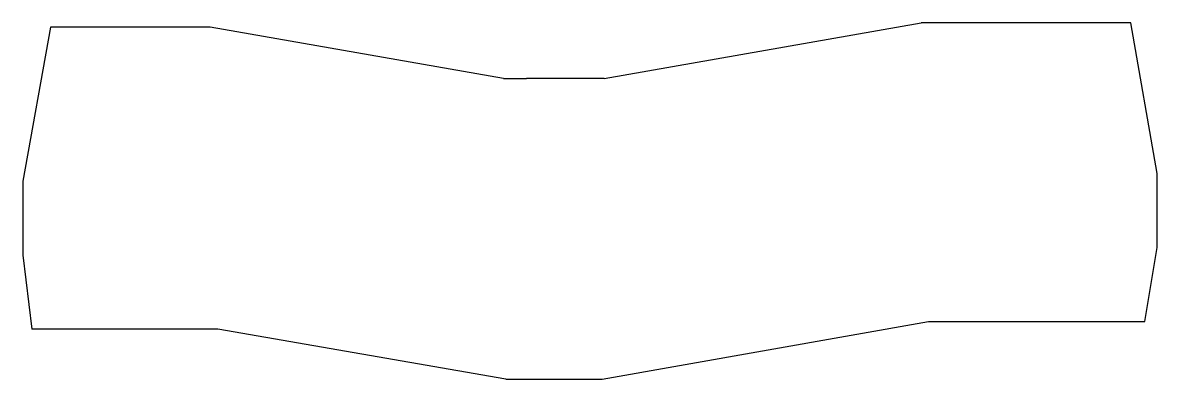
# Model space of a CAD drawing. Extents: x 0 to 292, y -108 to -16.
import ezdxf

# ---------------------------------------------------------------- set-up
doc = ezdxf.new("R2010")
doc.units = 0
doc.layers.add('BLACK', color=7, linetype='CONTINUOUS')

msp = doc.modelspace()

# ---------------------------------------------------------------- linework, layer by layer
at = {"layer": 'BLACK', "linetype": 'CONTINUOUS'}
for p, q in [((7.112, -17.018), (-0.0635, -56.642)), ((48.1965, -17.018), (7.112, -17.018)), ((123.571, -30.2895), (48.1965, -17.018)), ((149.479, -30.2895), (231.076, -15.875)), ((284.988, -15.875), (231.076, -15.875)), ((291.782, -54.737), (284.988, -15.875)), ((123.571, -30.2895), (129.5, -30.2895)), ((149.479, -30.2895), (129.5, -30.2895)), ((291.782, -73.787), (291.782, -54.737)), ((-0.0635, -56.642), (-0.0635, -75.692)), ((-0.0635, -75.692), (2.286, -94.742)), ((288.544, -92.837), (291.782, -73.787)), ((148.971, -107.696), (232.918, -92.837)), ((232.918, -92.837), (288.544, -92.837)), ((50.165, -94.742), (2.286, -94.742)), ((124.206, -107.696), (50.165, -94.742)), ((124.206, -107.696), (148.971, -107.696))]:
    msp.add_line(p, q, dxfattribs=at)

doc.saveas('drawing.dxf')
